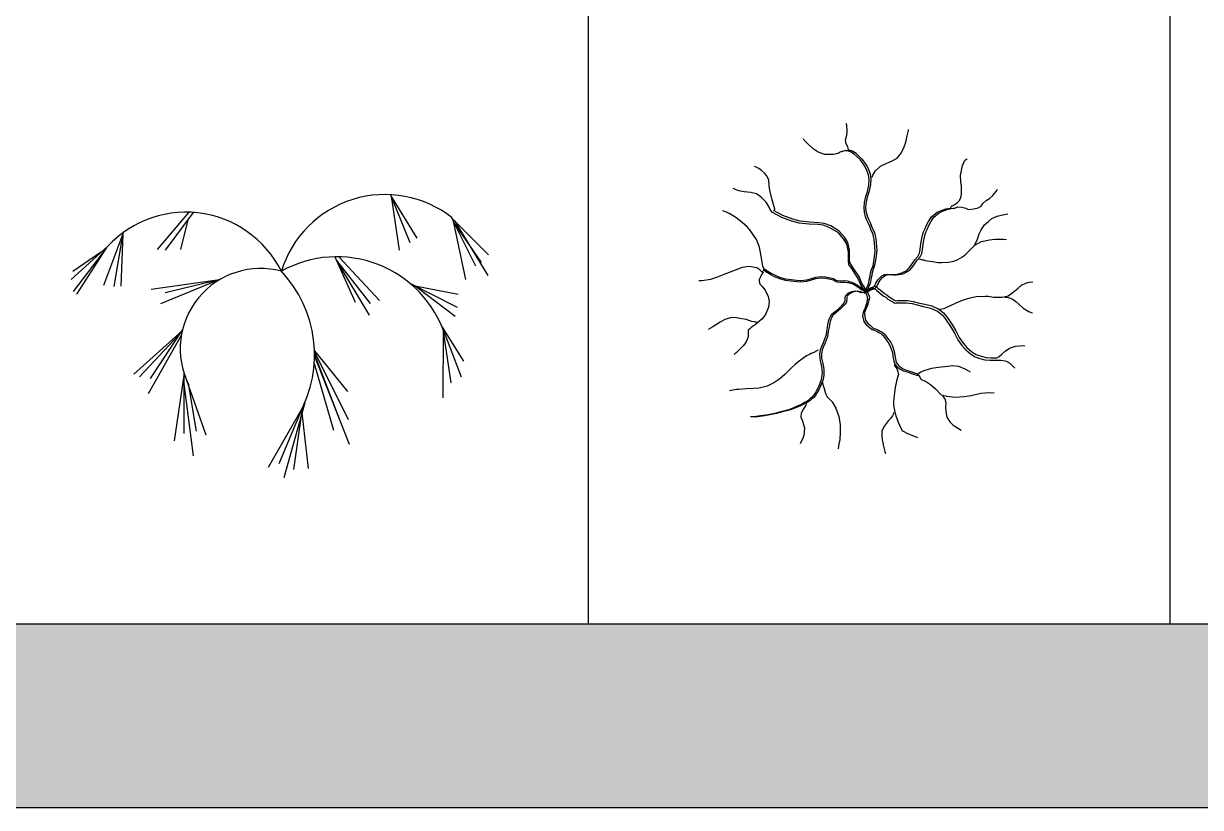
# Model space of a CAD drawing. Header units: inches. Extents: x 7658 to 73799, y 48 to 40262.
# Drawn here: x 15697 to 19841, y 48 to 2807 of the extents above; entities that cross this region are included whole.
import ezdxf

# ---------------------------------------------------------------- set-up
doc = ezdxf.new("R2010")
doc.units = ezdxf.units.IN
doc.layers.add('www.cad-blocks.net', color=7, linetype='Continuous')

# ---------------------------------------------------------------- blocks, each defined once
blk = doc.blocks.new('A$C516926BB')
for p, q in [((6.2986, 38.5194), (6.2986, 0)), ((8.3458, 38.5194), (8.3458, 0)), ((0, 0), (62.4121, 0))]:
    blk.add_line(p, q)
blk = doc.blocks.new('A$C38F57E39')
at = {"linetype": 'Continuous'}
for p, q in [((1.1245, 0.9968), (1.1919, 0.8285)), ((1.1268, 0.9912), (1.1547, 0.8019)), ((1.1283, 0.9874), (1.2164, 0.8442)), ((0.4134, 0.9352), (0.3021, 0.8043)), ((0.4297, 0.9344), (0.3306, 0.8019)), ((1.338, 0.9178), (1.423, 0.7462)), ((1.3397, 0.9143), (1.469, 0.7855)), ((0.4099, 0.908), (0.3841, 0.8037)), ((1.3448, 0.904), (1.3881, 0.6984)), ((1.3489, 0.9051), (1.4672, 0.7129)), ((1.3501, 0.8934), (1.4428, 0.7577)), ((0.184, 0.8645), (0.1141, 0.6778)), ((0.1803, 0.8544), (0.1496, 0.6742)), ((0.1819, 0.8588), (0.174, 0.6754)), ((0.1274, 0.8143), (0, 0.6984)), ((0.1067, 0.7955), (0.0058, 0.7262)), ((0.1238, 0.8104), (0.0064, 0.6566)), ((0.1245, 0.8111), (0.0186, 0.647)), ((0.9281, 0.7782), (0.9993, 0.6191)), ((0.9337, 0.7657), (1.0528, 0.6137)), ((0.9342, 0.7645), (1.0493, 0.5725)), ((0.9418, 0.7782), (1.0854, 0.624)), ((0.522, 0.6975), (0.2811, 0.6633)), ((0.526, 0.6998), (0.3137, 0.6131)), ((0.5207, 0.6967), (0.3306, 0.6518)), ((1.1923, 0.6851), (1.3584, 0.601)), ((1.2104, 0.6759), (1.3625, 0.6463)), ((1.2161, 0.673), (1.352, 0.5689)), ((0.3906, 0.5172), (0.22, 0.3649)), ((0.38, 0.5043), (0.2404, 0.3559)), ((0.388, 0.5041), (0.2706, 0.2959)), ((0.3918, 0.5221), (0.2782, 0.3504)), ((1.3058, 0.5306), (1.3805, 0.4115)), ((1.3082, 0.5248), (1.3729, 0.3559)), ((1.3098, 0.5148), (1.3083, 0.2814)), ((1.3085, 0.5239), (1.3363, 0.3347)), ((0.8561, 0.4479), (0.9725, 0.3044)), ((0.8563, 0.4437), (0.9749, 0.2052)), ((0.8564, 0.434), (0.9481, 0.1967)), ((0.8564, 0.429), (0.9789, 0.1186)), ((0.8553, 0.4023), (0.9231, 0.1682)), ((0.3964, 0.3607), (0.362, 0.1307)), ((0.3964, 0.3699), (0.3958, 0.1561)), ((0.406, 0.3436), (0.4737, 0.1513)), ((0.4112, 0.3322), (0.4394, 0.1652)), ((0.3963, 0.3311), (0.4289, 0.0781)), ((0.8177, 0.254), (0.6932, 0.0363)), ((0.8224, 0.2646), (0.7485, 0)), ((0.8111, 0.2401), (0.7304, 0.0496)), ((0.8114, 0.2358), (0.7828, 0.0303)), ((0.8109, 0.2398), (0.834, 0.0327))]:
    blk.add_line(p, q, dxfattribs=at)
for centre, radius, start, end in [((1.1047, 0.6156), 0.3818, 51.6692, 162.961), ((0.4036, 0.5596), 0.3757, 26.5347, 140.6842), ((0.9352, 0.3772), 0.4011, 18.3601, 119.1646), ((0.6665, 0.4542), 0.2829, 74.9895, 206.213), ((0.4253, 0.4325), 0.4311, 331.0591, 43.1719)]:
    blk.add_arc(centre, radius, start, end)
blk = doc.blocks.new('A$C0A6C3B60')
for p, q in [((0.5207, 1.155), (0.5185, 1.1609)), ((0.5163, 1.1023), (0.5205, 1.1198)), ((0.5205, 1.1198), (0.5225, 1.1329)), ((0.5225, 1.1329), (0.5207, 1.155)), ((0.7337, 1.1179), (0.7377, 1.1366)), ((0.7377, 1.1366), (0.7383, 1.1391)), ((0.3708, 1.1025), (0.3682, 1.1069)), ((0.3854, 1.0883), (0.3708, 1.1025)), ((0.4024, 1.0713), (0.3854, 1.0883)), ((0.5183, 1.089), (0.5163, 1.1023)), ((0.5247, 1.0782), (0.5183, 1.089)), ((0.5272, 1.0694), (0.5247, 1.0782)), ((0.7127, 1.0561), (0.7229, 1.0782)), ((0.7229, 1.0782), (0.7286, 1.0952)), ((0.7286, 1.0952), (0.7337, 1.1179)), ((0.4201, 1.0595), (0.4024, 1.0713)), ((0.4434, 1.052), (0.4201, 1.0595)), ((0.4741, 1.0522), (0.4434, 1.052)), ((0.4905, 1.0554), (0.4741, 1.0522)), ((0.4973, 1.06), (0.4905, 1.0554)), ((0.5053, 1.063), (0.4973, 1.06)), ((0.5066, 1.0623), (0.5053, 1.063)), ((0.5099, 1.063), (0.5062, 1.0625)), ((0.5062, 1.0625), (0.5066, 1.0623)), ((0.523, 1.0646), (0.5099, 1.063)), ((0.5168, 1.0651), (0.513, 1.0646)), ((0.5298, 1.0667), (0.5168, 1.0651)), ((0.534, 1.0609), (0.523, 1.0646)), ((0.5298, 1.0667), (0.5272, 1.0694)), ((0.5409, 1.063), (0.5298, 1.0667)), ((0.5466, 1.0533), (0.534, 1.0609)), ((0.5535, 1.0554), (0.5409, 1.063)), ((0.557, 1.043), (0.5466, 1.0533)), ((0.5639, 1.0451), (0.5535, 1.0554)), ((0.5687, 1.0324), (0.557, 1.043)), ((0.5756, 1.0345), (0.5639, 1.0451)), ((0.6777, 1.0285), (0.6985, 1.0393)), ((0.6985, 1.0393), (0.7127, 1.0561)), ((0.9389, 1.0329), (0.9446, 1.0366)), ((0.2021, 1.0071), (0.1957, 1.0094)), ((0.2112, 1.0023), (0.2021, 1.0071)), ((0.2209, 0.9959), (0.2112, 1.0023)), ((0.2313, 0.9857), (0.2209, 0.9959)), ((0.5765, 1.0228), (0.5687, 1.0324)), ((0.5833, 1.0248), (0.5756, 1.0345)), ((0.5849, 1.0106), (0.5765, 1.0228)), ((0.5917, 1.0126), (0.5833, 1.0248)), ((0.5913, 0.9952), (0.5849, 1.0106)), ((0.5977, 0.9807), (0.5913, 0.9952)), ((0.5981, 0.9972), (0.5917, 1.0126)), ((0.6046, 0.9827), (0.5981, 0.9972)), ((0.6123, 0.9784), (0.622, 0.9947)), ((0.622, 0.9947), (0.6393, 1.0101)), ((0.6393, 1.0101), (0.6623, 1.0214)), ((0.6623, 1.0214), (0.6777, 1.0285)), ((0.9214, 0.9779), (0.9285, 1.0126)), ((0.9285, 1.0126), (0.9325, 1.0234)), ((0.9325, 1.0234), (0.9356, 1.0292)), ((0.9356, 1.0292), (0.9389, 1.0329)), ((0.2397, 0.9765), (0.2313, 0.9857)), ((0.2461, 0.9611), (0.2397, 0.9765)), ((0.2477, 0.942), (0.2461, 0.9611)), ((0.6001, 0.9637), (0.5977, 0.9807)), ((0.5986, 0.9441), (0.6001, 0.9637)), ((0.607, 0.9657), (0.6046, 0.9827)), ((0.6054, 0.9462), (0.607, 0.9657)), ((0.6099, 0.9715), (0.6123, 0.9784)), ((0.9219, 0.9556), (0.9214, 0.9779)), ((0.9243, 0.94), (0.9219, 0.9556)), ((0.1223, 0.9326), (0.1221, 0.9328)), ((0.1333, 0.9264), (0.1223, 0.9326)), ((0.1466, 0.923), (0.1333, 0.9264)), ((0.1597, 0.92), (0.1466, 0.923)), ((0.1833, 0.9179), (0.1597, 0.92)), ((0.2028, 0.9128), (0.1833, 0.9179)), ((0.2194, 0.9018), (0.2028, 0.9128)), ((0.2494, 0.9264), (0.2477, 0.942)), ((0.2578, 0.8919), (0.2494, 0.9264)), ((0.5884, 0.9036), (0.5942, 0.922)), ((0.5942, 0.922), (0.5986, 0.9441)), ((0.5953, 0.9057), (0.601, 0.9241)), ((0.601, 0.9241), (0.6054, 0.9462)), ((0.9221, 0.9009), (0.925, 0.9126)), ((0.9245, 0.9273), (0.9243, 0.94)), ((0.925, 0.9126), (0.9245, 0.9273)), ((1.0346, 0.9073), (1.0466, 0.922)), ((1.0466, 0.922), (1.051, 0.9294)), ((0.237, 0.8834), (0.2194, 0.9018)), ((0.2474, 0.8662), (0.237, 0.8834)), ((0.2651, 0.8678), (0.2578, 0.8919)), ((0.5816, 0.8643), (0.5835, 0.8825)), ((0.5835, 0.8825), (0.5884, 0.9036)), ((0.5884, 0.8664), (0.5904, 0.8846)), ((0.5904, 0.8846), (0.5953, 0.9057)), ((0.8894, 0.8694), (0.8993, 0.8742)), ((0.8993, 0.8742), (0.9097, 0.8816)), ((0.9097, 0.8816), (0.9174, 0.8903)), ((0.9174, 0.8903), (0.9221, 0.9009)), ((0.9935, 0.8696), (0.9997, 0.879)), ((0.9997, 0.879), (1.0114, 0.8896)), ((1.0114, 0.8896), (1.0229, 0.897)), ((1.0229, 0.897), (1.0346, 0.9073)), ((0.0971, 0.8492), (0.0849, 0.8535)), ((0.1092, 0.8425), (0.0971, 0.8492)), ((0.13, 0.8298), (0.1092, 0.8425)), ((0.153, 0.8121), (0.13, 0.8298)), ((0.2525, 0.8563), (0.2474, 0.8662)), ((0.2589, 0.848), (0.2525, 0.8563)), ((0.2919, 0.8305), (0.2589, 0.848)), ((0.2623, 0.8547), (0.268, 0.8558)), ((0.2952, 0.8372), (0.2623, 0.8547)), ((0.2671, 0.8593), (0.2651, 0.8678)), ((0.268, 0.8558), (0.2671, 0.8593)), ((0.3275, 0.8174), (0.2919, 0.8305)), ((0.3308, 0.8241), (0.2952, 0.8372)), ((0.5827, 0.8489), (0.5816, 0.8643)), ((0.5869, 0.8328), (0.5827, 0.8489)), ((0.5911, 0.8204), (0.5869, 0.8328)), ((0.5895, 0.851), (0.5884, 0.8664)), ((0.5937, 0.8349), (0.5895, 0.851)), ((0.5979, 0.8225), (0.5937, 0.8349)), ((0.8093, 0.8177), (0.819, 0.8319)), ((0.8175, 0.8165), (0.8272, 0.8308)), ((0.819, 0.8319), (0.8387, 0.8482)), ((0.8272, 0.8308), (0.8469, 0.8471)), ((0.8387, 0.8482), (0.8562, 0.8561)), ((0.8469, 0.8471), (0.8644, 0.8549)), ((0.8562, 0.8561), (0.8697, 0.8604)), ((0.8644, 0.8549), (0.8779, 0.8593)), ((0.8697, 0.8604), (0.8863, 0.8634)), ((0.8779, 0.8593), (0.8944, 0.8623)), ((0.8863, 0.8634), (0.8894, 0.8694)), ((0.8944, 0.8623), (0.9011, 0.8634)), ((0.9011, 0.8634), (0.9113, 0.8671)), ((0.9113, 0.8671), (0.9256, 0.8666)), ((0.9256, 0.8666), (0.9404, 0.8634)), ((0.9404, 0.8634), (0.9482, 0.8586)), ((0.9482, 0.8586), (0.9679, 0.8602)), ((0.9679, 0.8602), (0.9829, 0.8639)), ((0.9829, 0.8639), (0.9935, 0.8696)), ((1.032, 0.8262), (1.0499, 0.8344)), ((1.0499, 0.8344), (1.064, 0.8383)), ((1.064, 0.8383), (1.0762, 0.8411)), ((1.0762, 0.8411), (1.0884, 0.8434)), ((0.1711, 0.7956), (0.153, 0.8121)), ((0.1822, 0.7825), (0.1711, 0.7956)), ((0.3529, 0.8103), (0.3275, 0.8174)), ((0.3562, 0.817), (0.3308, 0.8241)), ((0.3879, 0.8064), (0.3529, 0.8103)), ((0.3912, 0.8131), (0.3562, 0.817)), ((0.4188, 0.805), (0.3879, 0.8064)), ((0.4221, 0.8117), (0.3912, 0.8131)), ((0.4374, 0.8027), (0.4188, 0.805)), ((0.4407, 0.8094), (0.4221, 0.8117)), ((0.461, 0.794), (0.4374, 0.8027)), ((0.4644, 0.8006), (0.4407, 0.8094)), ((0.4911, 0.7756), (0.461, 0.794)), ((0.4944, 0.7822), (0.4644, 0.8006)), ((0.597, 0.8089), (0.5911, 0.8204)), ((0.6028, 0.796), (0.597, 0.8089)), ((0.6039, 0.811), (0.5979, 0.8225)), ((0.607, 0.7848), (0.6028, 0.796)), ((0.6096, 0.7981), (0.6039, 0.811)), ((0.6138, 0.7868), (0.6096, 0.7981)), ((0.7907, 0.7795), (0.7952, 0.7889)), ((0.7952, 0.7889), (0.8016, 0.8025)), ((0.7989, 0.7783), (0.8033, 0.7878)), ((0.8016, 0.8025), (0.8093, 0.8177)), ((0.8033, 0.7878), (0.8098, 0.8013)), ((0.8098, 0.8013), (0.8175, 0.8165)), ((0.9942, 0.7871), (1.0059, 0.8041)), ((1.0059, 0.8041), (1.0198, 0.8163)), ((1.0198, 0.8163), (1.032, 0.8262)), ((0.2025, 0.7526), (0.1822, 0.7825)), ((0.214, 0.7252), (0.2025, 0.7526)), ((0.5104, 0.7533), (0.4911, 0.7756)), ((0.5137, 0.7599), (0.4944, 0.7822)), ((0.5207, 0.7358), (0.5104, 0.7533)), ((0.5241, 0.7425), (0.5137, 0.7599)), ((0.6123, 0.7744), (0.607, 0.7848)), ((0.6149, 0.7634), (0.6123, 0.7744)), ((0.6191, 0.7765), (0.6138, 0.7868)), ((0.6174, 0.7537), (0.6149, 0.7634)), ((0.6187, 0.7404), (0.6174, 0.7537)), ((0.6218, 0.7655), (0.6191, 0.7765)), ((0.6242, 0.7558), (0.6218, 0.7655)), ((0.6256, 0.7425), (0.6242, 0.7558)), ((0.7828, 0.7448), (0.7874, 0.7675)), ((0.7874, 0.7675), (0.7907, 0.7795)), ((0.791, 0.7436), (0.7956, 0.7664)), ((0.7956, 0.7664), (0.7989, 0.7783)), ((0.9727, 0.7367), (0.9807, 0.7542)), ((0.9807, 0.7542), (0.9869, 0.7721)), ((0.9869, 0.7721), (0.9942, 0.7871)), ((0.9951, 0.745), (1.0229, 0.7517)), ((1.0229, 0.7517), (1.0419, 0.7537)), ((1.0419, 0.7537), (1.0598, 0.754)), ((1.0598, 0.754), (1.0729, 0.7533)), ((1.0729, 0.7533), (1.0835, 0.7523)), ((0.2196, 0.6944), (0.214, 0.7252)), ((0.5269, 0.7087), (0.5207, 0.7358)), ((0.5303, 0.7153), (0.5241, 0.7425)), ((0.5274, 0.6907), (0.5269, 0.7087)), ((0.5307, 0.6974), (0.5303, 0.7153)), ((0.6172, 0.6831), (0.6205, 0.713)), ((0.62, 0.725), (0.6187, 0.7404)), ((0.6205, 0.713), (0.62, 0.725)), ((0.624, 0.6852), (0.6273, 0.7151)), ((0.6269, 0.7271), (0.6256, 0.7425)), ((0.6273, 0.7151), (0.6269, 0.7271)), ((0.7766, 0.7043), (0.7788, 0.7179)), ((0.7788, 0.7179), (0.7808, 0.7275)), ((0.7808, 0.7275), (0.7828, 0.7448)), ((0.7848, 0.7031), (0.787, 0.7167)), ((0.787, 0.7167), (0.789, 0.7264)), ((0.789, 0.7264), (0.791, 0.7436)), ((0.9404, 0.7008), (0.9544, 0.7156)), ((0.9544, 0.7156), (0.9718, 0.7321)), ((0.9696, 0.7326), (0.9727, 0.7367)), ((0.9718, 0.7321), (0.9951, 0.745)), ((0.2258, 0.6583), (0.2196, 0.6944)), ((0.5269, 0.6779), (0.5274, 0.6907)), ((0.5285, 0.665), (0.5269, 0.6779)), ((0.5404, 0.6466), (0.5285, 0.665)), ((0.5303, 0.6845), (0.5307, 0.6974)), ((0.5318, 0.6716), (0.5303, 0.6845)), ((0.5437, 0.6532), (0.5318, 0.6716)), ((0.6132, 0.6601), (0.6172, 0.6831)), ((0.62, 0.6622), (0.624, 0.6852)), ((0.745, 0.6583), (0.7534, 0.6705)), ((0.7531, 0.6572), (0.7616, 0.6693)), ((0.7534, 0.6705), (0.7607, 0.6815)), ((0.7607, 0.6815), (0.7708, 0.6933)), ((0.7616, 0.6693), (0.7688, 0.6804)), ((0.7688, 0.6804), (0.779, 0.6921)), ((0.7708, 0.6933), (0.7766, 0.7043)), ((0.775, 0.685), (0.787, 0.6815)), ((0.779, 0.6921), (0.7848, 0.7031)), ((0.787, 0.6815), (0.7916, 0.6813)), ((0.7916, 0.6813), (0.7967, 0.6792)), ((0.7967, 0.6792), (0.8129, 0.6765)), ((0.8129, 0.6765), (0.8232, 0.6751)), ((0.8232, 0.6751), (0.8425, 0.6712)), ((0.8425, 0.6712), (0.8549, 0.6721)), ((0.8549, 0.6721), (0.879, 0.673)), ((0.879, 0.673), (0.8973, 0.6758)), ((0.8973, 0.6758), (0.9124, 0.6824)), ((0.9124, 0.6824), (0.9281, 0.6912)), ((0.9281, 0.6912), (0.9404, 0.7008)), ((0.0918, 0.6305), (0.0679, 0.6208)), ((0.1225, 0.6422), (0.0918, 0.6305)), ((0.1528, 0.6537), (0.1225, 0.6422)), ((0.1773, 0.6581), (0.1528, 0.6537)), ((0.2041, 0.6523), (0.1773, 0.6581)), ((0.2147, 0.6454), (0.2041, 0.6523)), ((0.2209, 0.6296), (0.2129, 0.6109)), ((0.222, 0.6392), (0.2147, 0.6454)), ((0.226, 0.636), (0.2209, 0.6296)), ((0.2304, 0.6429), (0.222, 0.6392)), ((0.222, 0.6392), (0.2267, 0.6362)), ((0.2286, 0.65), (0.2258, 0.6583)), ((0.2267, 0.6362), (0.226, 0.636)), ((0.2291, 0.6452), (0.2286, 0.65)), ((0.2304, 0.6429), (0.2291, 0.6452)), ((0.2364, 0.6383), (0.2304, 0.6429)), ((0.2366, 0.6434), (0.2306, 0.648)), ((0.2539, 0.6282), (0.2364, 0.6383)), ((0.2541, 0.6332), (0.2366, 0.6434)), ((0.2669, 0.6215), (0.2539, 0.6282)), ((0.2671, 0.6266), (0.2541, 0.6332)), ((0.2857, 0.6188), (0.2671, 0.6266)), ((0.5621, 0.613), (0.5404, 0.6466)), ((0.5654, 0.6197), (0.5437, 0.6532)), ((0.601, 0.6167), (0.603, 0.625)), ((0.603, 0.625), (0.6048, 0.6346)), ((0.6048, 0.6346), (0.6079, 0.6468)), ((0.6079, 0.6468), (0.6132, 0.6601)), ((0.6079, 0.6188), (0.6099, 0.627)), ((0.6099, 0.627), (0.6116, 0.6367)), ((0.6116, 0.6367), (0.6147, 0.6489)), ((0.6147, 0.6489), (0.62, 0.6622)), ((0.6382, 0.6194), (0.645, 0.6259)), ((0.645, 0.6259), (0.6545, 0.6289)), ((0.6463, 0.6183), (0.6532, 0.6247)), ((0.6532, 0.6247), (0.6627, 0.6277)), ((0.6545, 0.6289), (0.6634, 0.6303)), ((0.6627, 0.6277), (0.6716, 0.6291)), ((0.6634, 0.6303), (0.6746, 0.6296)), ((0.6716, 0.6291), (0.6828, 0.6284)), ((0.6746, 0.6296), (0.6866, 0.6289)), ((0.6828, 0.6284), (0.6948, 0.6277)), ((0.6866, 0.6289), (0.697, 0.6305)), ((0.6948, 0.6277), (0.7052, 0.6293)), ((0.697, 0.6305), (0.7107, 0.6335)), ((0.7052, 0.6293), (0.7189, 0.6323)), ((0.7107, 0.6335), (0.7271, 0.6406)), ((0.7189, 0.6323), (0.7352, 0.6395)), ((0.7271, 0.6406), (0.7341, 0.6459)), ((0.7341, 0.6459), (0.745, 0.6583)), ((0.7352, 0.6395), (0.7423, 0.6447)), ((0.7423, 0.6447), (0.7531, 0.6572)), ((0.0122, 0.607), (0, 0.6075)), ((0.0405, 0.6116), (0.0122, 0.607)), ((0.0679, 0.6208), (0.0405, 0.6116)), ((0.2129, 0.6109), (0.214, 0.5974)), ((0.214, 0.5974), (0.2227, 0.5868)), ((0.2227, 0.5868), (0.2337, 0.5737)), ((0.2855, 0.6137), (0.2669, 0.6215)), ((0.3045, 0.6082), (0.2855, 0.6137)), ((0.3047, 0.6132), (0.2857, 0.6188)), ((0.3244, 0.6054), (0.3045, 0.6082)), ((0.3246, 0.6105), (0.3047, 0.6132)), ((0.3438, 0.6031), (0.3244, 0.6054)), ((0.3441, 0.6082), (0.3246, 0.6105)), ((0.3591, 0.6022), (0.3438, 0.6031)), ((0.3593, 0.6073), (0.3441, 0.6082)), ((0.379, 0.6047), (0.3591, 0.6022)), ((0.3792, 0.6098), (0.3593, 0.6073)), ((0.3918, 0.6082), (0.379, 0.6047)), ((0.3921, 0.6132), (0.3792, 0.6098)), ((0.4104, 0.6137), (0.3918, 0.6082)), ((0.4106, 0.6188), (0.3921, 0.6132)), ((0.4307, 0.6162), (0.4104, 0.6137)), ((0.431, 0.6213), (0.4106, 0.6188)), ((0.446, 0.6148), (0.4307, 0.6162)), ((0.4462, 0.6199), (0.431, 0.6213)), ((0.4639, 0.6119), (0.446, 0.6148)), ((0.4641, 0.6169), (0.4462, 0.6199)), ((0.4739, 0.6089), (0.4639, 0.6119)), ((0.4741, 0.6139), (0.4641, 0.6169)), ((0.4814, 0.605), (0.4739, 0.6089)), ((0.4816, 0.61), (0.4741, 0.6139)), ((0.4874, 0.602), (0.4814, 0.605)), ((0.4876, 0.607), (0.4816, 0.61)), ((0.4986, 0.6011), (0.4874, 0.602)), ((0.4989, 0.6061), (0.4876, 0.607)), ((0.5139, 0.6015), (0.4986, 0.6011)), ((0.5141, 0.6066), (0.4989, 0.6061)), ((0.5227, 0.6004), (0.5139, 0.6015)), ((0.523, 0.6054), (0.5141, 0.6066)), ((0.5278, 0.5999), (0.5227, 0.6004)), ((0.528, 0.605), (0.523, 0.6054)), ((0.5336, 0.5976), (0.5278, 0.5999)), ((0.5338, 0.6027), (0.528, 0.605)), ((0.5393, 0.596), (0.5336, 0.5976)), ((0.5395, 0.6011), (0.5338, 0.6027)), ((0.5468, 0.5925), (0.5393, 0.596)), ((0.5471, 0.5976), (0.5395, 0.6011)), ((0.5528, 0.5893), (0.5468, 0.5925)), ((0.553, 0.5944), (0.5471, 0.5976)), ((0.5575, 0.5863), (0.5528, 0.5893)), ((0.5577, 0.5914), (0.553, 0.5944)), ((0.5617, 0.5838), (0.5575, 0.5863)), ((0.5619, 0.5889), (0.5577, 0.5914)), ((0.5674, 0.579), (0.5617, 0.5838)), ((0.5676, 0.584), (0.5619, 0.5889)), ((0.5698, 0.593), (0.5621, 0.613)), ((0.5732, 0.5997), (0.5654, 0.6197)), ((0.5712, 0.582), (0.5676, 0.584)), ((0.5807, 0.576), (0.5698, 0.593)), ((0.5738, 0.5794), (0.5712, 0.582)), ((0.584, 0.5827), (0.5732, 0.5997)), ((0.5871, 0.5741), (0.584, 0.5827)), ((0.5891, 0.5737), (0.6048, 0.582)), ((0.5895, 0.5758), (0.5922, 0.5856)), ((0.5922, 0.5856), (0.5957, 0.593)), ((0.5957, 0.593), (0.599, 0.6015)), ((0.5964, 0.5778), (0.599, 0.5877)), ((0.599, 0.6015), (0.5997, 0.6086)), ((0.599, 0.5877), (0.6026, 0.5951)), ((0.5997, 0.6086), (0.601, 0.6167)), ((0.601, 0.5774), (0.6099, 0.5806)), ((0.6026, 0.5951), (0.6059, 0.6036)), ((0.6048, 0.582), (0.6172, 0.5877)), ((0.6059, 0.6036), (0.6065, 0.6107)), ((0.6065, 0.6107), (0.6079, 0.6188)), ((0.6099, 0.5806), (0.618, 0.5886)), ((0.613, 0.5797), (0.6198, 0.5806)), ((0.6172, 0.5877), (0.624, 0.5886)), ((0.618, 0.5886), (0.6233, 0.599)), ((0.618, 0.5794), (0.6262, 0.5875)), ((0.6198, 0.5806), (0.6198, 0.5797)), ((0.6233, 0.599), (0.63, 0.6102)), ((0.624, 0.5886), (0.624, 0.5877)), ((0.624, 0.5877), (0.6306, 0.5808)), ((0.6262, 0.5875), (0.6315, 0.5978)), ((0.63, 0.6102), (0.6382, 0.6194)), ((0.6306, 0.5808), (0.6382, 0.5751)), ((0.6315, 0.5978), (0.6382, 0.6091)), ((0.6382, 0.6091), (0.6463, 0.6183)), ((1.1065, 0.567), (1.124, 0.5815)), ((1.124, 0.5815), (1.1357, 0.5914)), ((1.1357, 0.5914), (1.1507, 0.5992)), ((1.1507, 0.5992), (1.1624, 0.6027)), ((1.1624, 0.6027), (1.1764, 0.6036)), ((0.2337, 0.5737), (0.2441, 0.5521)), ((0.2441, 0.5521), (0.2477, 0.5339)), ((0.5139, 0.544), (0.5137, 0.5392)), ((0.5137, 0.5392), (0.5141, 0.5364)), ((0.5143, 0.5493), (0.5139, 0.544)), ((0.5159, 0.5541), (0.5143, 0.5493)), ((0.5256, 0.5633), (0.5159, 0.5541)), ((0.5205, 0.5438), (0.5203, 0.539)), ((0.5203, 0.539), (0.5207, 0.5362)), ((0.521, 0.5491), (0.5205, 0.5438)), ((0.5225, 0.5539), (0.521, 0.5491)), ((0.5322, 0.5631), (0.5225, 0.5539)), ((0.5373, 0.5684), (0.5256, 0.5633)), ((0.544, 0.5682), (0.5322, 0.5631)), ((0.5521, 0.5705), (0.5373, 0.5684)), ((0.5588, 0.5702), (0.544, 0.5682)), ((0.563, 0.5689), (0.5521, 0.5705)), ((0.5696, 0.5686), (0.5588, 0.5702)), ((0.5716, 0.5654), (0.563, 0.5689)), ((0.5709, 0.5769), (0.5674, 0.579)), ((0.5782, 0.5652), (0.5696, 0.5686)), ((0.5736, 0.5744), (0.5709, 0.5769)), ((0.5793, 0.5666), (0.5716, 0.5654)), ((0.5791, 0.5737), (0.5736, 0.5744)), ((0.5793, 0.5787), (0.5738, 0.5794)), ((0.586, 0.5663), (0.5782, 0.5652)), ((0.5886, 0.5641), (0.5791, 0.5737)), ((0.5889, 0.5692), (0.5793, 0.5787)), ((0.5889, 0.5692), (0.5793, 0.5666)), ((0.5838, 0.5675), (0.5807, 0.576)), ((0.5824, 0.5702), (0.5858, 0.5714)), ((0.5824, 0.5653), (0.5835, 0.5643)), ((0.5835, 0.5643), (0.5866, 0.5636)), ((0.5858, 0.567), (0.5838, 0.5675)), ((0.5849, 0.5656), (0.6006, 0.5739)), ((0.5851, 0.5643), (0.5849, 0.5656)), ((0.5858, 0.5714), (0.5895, 0.5758)), ((0.5955, 0.5689), (0.586, 0.5663)), ((0.5866, 0.5636), (0.5897, 0.5587)), ((0.5891, 0.5737), (0.5871, 0.5741)), ((0.5889, 0.5692), (0.5893, 0.5723)), ((0.5889, 0.5692), (0.59, 0.5682)), ((0.5893, 0.5723), (0.5891, 0.5737)), ((0.5893, 0.5723), (0.601, 0.5774)), ((0.5893, 0.5723), (0.5926, 0.5735)), ((0.5897, 0.5587), (0.5928, 0.5489)), ((0.59, 0.5682), (0.5931, 0.5675)), ((0.5939, 0.5431), (0.5919, 0.5348)), ((0.5926, 0.5735), (0.5964, 0.5778)), ((0.5928, 0.5489), (0.5939, 0.5431)), ((0.5931, 0.5675), (0.5961, 0.5627)), ((0.5961, 0.5627), (0.5992, 0.5528)), ((0.5984, 0.5387), (0.5964, 0.5302)), ((0.597, 0.568), (0.5975, 0.5712)), ((0.5975, 0.5712), (0.6092, 0.5762)), ((0.6004, 0.547), (0.5984, 0.5387)), ((0.5992, 0.5528), (0.6004, 0.547)), ((0.6006, 0.5739), (0.613, 0.5797)), ((0.6092, 0.5762), (0.618, 0.5794)), ((0.6198, 0.5797), (0.6264, 0.5728)), ((0.6264, 0.5728), (0.634, 0.567)), ((0.634, 0.567), (0.6421, 0.5606)), ((0.6382, 0.5751), (0.6463, 0.5686)), ((0.6421, 0.5606), (0.649, 0.5548)), ((0.6463, 0.5686), (0.6532, 0.5629)), ((0.649, 0.5548), (0.6578, 0.5493)), ((0.6532, 0.5629), (0.662, 0.5574)), ((0.6578, 0.5493), (0.6658, 0.5429)), ((0.662, 0.5574), (0.67, 0.5509)), ((0.6658, 0.5429), (0.6755, 0.5369)), ((0.67, 0.5509), (0.6797, 0.5449)), ((0.6797, 0.5449), (0.6868, 0.5408)), ((0.6868, 0.5408), (0.6937, 0.5369)), ((0.9035, 0.5286), (0.9281, 0.5394)), ((0.9281, 0.5394), (0.9508, 0.5461)), ((0.9508, 0.5461), (0.9763, 0.5514)), ((0.9763, 0.5514), (1.0083, 0.5528)), ((1.0083, 0.5528), (1.0185, 0.5537)), ((1.0185, 0.5537), (1.0371, 0.5498)), ((1.0371, 0.5498), (1.0503, 0.55)), ((1.0503, 0.55), (1.0682, 0.5495)), ((1.0682, 0.5495), (1.0895, 0.5548)), ((1.0769, 0.5493), (1.0848, 0.5495)), ((1.0848, 0.5495), (1.0968, 0.5461)), ((1.0895, 0.5548), (1.1065, 0.567)), ((1.0968, 0.5461), (1.1065, 0.541)), ((1.1065, 0.541), (1.1165, 0.5339)), ((0.2457, 0.5144), (0.2346, 0.4888)), ((0.2477, 0.5339), (0.2457, 0.5144)), ((0.4856, 0.5029), (0.4661, 0.487)), ((0.4922, 0.5026), (0.4728, 0.4868)), ((0.4922, 0.5086), (0.4856, 0.5029)), ((0.5008, 0.5174), (0.4922, 0.5086)), ((0.4989, 0.5084), (0.4922, 0.5026)), ((0.5075, 0.5171), (0.4989, 0.5084)), ((0.5079, 0.5256), (0.5008, 0.5174)), ((0.5146, 0.5254), (0.5075, 0.5171)), ((0.5119, 0.5305), (0.5079, 0.5256)), ((0.5141, 0.5364), (0.5119, 0.5305)), ((0.5185, 0.5302), (0.5146, 0.5254)), ((0.5207, 0.5362), (0.5185, 0.5302)), ((0.5813, 0.5029), (0.5785, 0.4957)), ((0.5851, 0.5118), (0.5813, 0.5029)), ((0.5849, 0.4997), (0.5838, 0.4941)), ((0.5877, 0.5068), (0.5849, 0.4997)), ((0.5871, 0.5178), (0.5851, 0.5118)), ((0.59, 0.5263), (0.5871, 0.5178)), ((0.5915, 0.5157), (0.5877, 0.5068)), ((0.5919, 0.5348), (0.59, 0.5263)), ((0.5935, 0.5217), (0.5915, 0.5157)), ((0.5964, 0.5302), (0.5935, 0.5217)), ((0.6755, 0.5369), (0.6826, 0.5328)), ((0.6826, 0.5328), (0.6895, 0.5289)), ((0.6895, 0.5289), (0.695, 0.5293)), ((0.6937, 0.5369), (0.6992, 0.5374)), ((0.695, 0.5293), (0.7078, 0.5293)), ((0.6992, 0.5374), (0.712, 0.5374)), ((0.7078, 0.5293), (0.7153, 0.5302)), ((0.712, 0.5374), (0.7195, 0.5383)), ((0.7153, 0.5302), (0.7302, 0.5302)), ((0.7195, 0.5383), (0.7344, 0.5383)), ((0.7302, 0.5302), (0.7507, 0.5268)), ((0.7344, 0.5383), (0.7549, 0.5348)), ((0.7507, 0.5268), (0.7684, 0.5222)), ((0.7549, 0.5348), (0.7726, 0.5302)), ((0.7684, 0.5222), (0.791, 0.5169)), ((0.7726, 0.5302), (0.7952, 0.5249)), ((0.791, 0.5169), (0.8159, 0.5107)), ((0.7952, 0.5249), (0.8201, 0.5187)), ((0.8159, 0.5107), (0.8407, 0.4999)), ((0.8201, 0.5187), (0.8449, 0.5079)), ((0.8407, 0.4999), (0.8575, 0.4861)), ((0.8449, 0.5079), (0.8617, 0.4941)), ((0.848, 0.5077), (0.8633, 0.5098)), ((0.8633, 0.5098), (0.8712, 0.5132)), ((0.8712, 0.5132), (0.8836, 0.5192)), ((0.8836, 0.5192), (0.9035, 0.5286)), ((1.1165, 0.5339), (1.1282, 0.5233)), ((1.1282, 0.5233), (1.1417, 0.5109)), ((1.1417, 0.5109), (1.1618, 0.499)), ((1.1618, 0.499), (1.1702, 0.4951)), ((0.0745, 0.4615), (0.0498, 0.4456)), ((0.092, 0.4716), (0.0745, 0.4615)), ((0.1145, 0.4776), (0.092, 0.4716)), ((0.1327, 0.4767), (0.1145, 0.4776)), ((0.151, 0.4739), (0.1327, 0.4767)), ((0.1681, 0.4709), (0.151, 0.4739)), ((0.1765, 0.4677), (0.1681, 0.4709)), ((0.1871, 0.464), (0.1765, 0.4677)), ((0.1948, 0.4629), (0.1871, 0.464)), ((0.2006, 0.4613), (0.1948, 0.4629)), ((0.222, 0.4718), (0.1981, 0.4525)), ((0.205, 0.4578), (0.2006, 0.4613)), ((0.2346, 0.4888), (0.222, 0.4718)), ((0.4557, 0.4642), (0.4531, 0.4537)), ((0.4577, 0.4711), (0.4557, 0.4642)), ((0.4624, 0.4808), (0.4577, 0.4711)), ((0.4624, 0.464), (0.4597, 0.4534)), ((0.4644, 0.4838), (0.4624, 0.4808)), ((0.4644, 0.4709), (0.4624, 0.464)), ((0.4661, 0.487), (0.4644, 0.4838)), ((0.469, 0.4806), (0.4644, 0.4709)), ((0.471, 0.4836), (0.469, 0.4806)), ((0.4728, 0.4868), (0.471, 0.4836)), ((0.5774, 0.4902), (0.5762, 0.4842)), ((0.5762, 0.4842), (0.5804, 0.4642)), ((0.5785, 0.4957), (0.5774, 0.4902)), ((0.5804, 0.4642), (0.5858, 0.4564)), ((0.5838, 0.4941), (0.5827, 0.4882)), ((0.5827, 0.4882), (0.5869, 0.4682)), ((0.5858, 0.4564), (0.5902, 0.4514)), ((0.5869, 0.4682), (0.5922, 0.4603)), ((0.5922, 0.4603), (0.5966, 0.4553)), ((0.8575, 0.4861), (0.8688, 0.4725)), ((0.8617, 0.4941), (0.873, 0.4806)), ((0.8688, 0.4725), (0.8863, 0.4463)), ((0.873, 0.4806), (0.8905, 0.4544)), ((1.1702, 0.4951), (1.1751, 0.4944)), ((0.0498, 0.4456), (0.0332, 0.4355)), ((0.174, 0.4337), (0.1734, 0.4295)), ((0.1734, 0.4295), (0.1738, 0.4153)), ((0.1738, 0.4153), (0.1734, 0.4107)), ((0.178, 0.4371), (0.174, 0.4337)), ((0.1844, 0.4431), (0.178, 0.4371)), ((0.1981, 0.4525), (0.1844, 0.4431)), ((0.4478, 0.4176), (0.4458, 0.4111)), ((0.4491, 0.43), (0.4478, 0.4176)), ((0.4522, 0.444), (0.4491, 0.43)), ((0.4531, 0.4537), (0.4522, 0.444)), ((0.4544, 0.4173), (0.4524, 0.4109)), ((0.4557, 0.4298), (0.4544, 0.4173)), ((0.4588, 0.4438), (0.4557, 0.4298)), ((0.4597, 0.4534), (0.4588, 0.4438)), ((0.5902, 0.4514), (0.5968, 0.4468)), ((0.5966, 0.4553), (0.6032, 0.4507)), ((0.5968, 0.4468), (0.6065, 0.438)), ((0.6032, 0.4507), (0.613, 0.4419)), ((0.6065, 0.438), (0.6101, 0.436)), ((0.6101, 0.436), (0.6149, 0.4343)), ((0.613, 0.4419), (0.6165, 0.4399)), ((0.6149, 0.4343), (0.6267, 0.4295)), ((0.6165, 0.4399), (0.6214, 0.4383)), ((0.6214, 0.4383), (0.6331, 0.4334)), ((0.6267, 0.4295), (0.632, 0.4256)), ((0.632, 0.4256), (0.6393, 0.4224)), ((0.6331, 0.4334), (0.6384, 0.4295)), ((0.6384, 0.4295), (0.6457, 0.4263)), ((0.6393, 0.4224), (0.6461, 0.4164)), ((0.6457, 0.4263), (0.6525, 0.4203)), ((0.6461, 0.4164), (0.6547, 0.4061)), ((0.6525, 0.4203), (0.6612, 0.41)), ((0.8863, 0.4463), (0.9004, 0.4233)), ((0.8905, 0.4544), (0.9046, 0.4314)), ((0.9004, 0.4233), (0.9121, 0.3999)), ((0.9046, 0.4314), (0.9163, 0.4079)), ((0.1566, 0.3787), (0.1479, 0.3702)), ((0.1652, 0.3902), (0.1566, 0.3787)), ((0.17, 0.4003), (0.1652, 0.3902)), ((0.1734, 0.4107), (0.17, 0.4003)), ((0.4321, 0.3762), (0.4277, 0.364)), ((0.438, 0.3891), (0.4321, 0.3762)), ((0.4387, 0.3759), (0.4343, 0.3638)), ((0.4416, 0.398), (0.438, 0.3891)), ((0.4447, 0.3888), (0.4387, 0.3759)), ((0.4458, 0.4111), (0.4416, 0.398)), ((0.4482, 0.3978), (0.4447, 0.3888)), ((0.4524, 0.4109), (0.4482, 0.3978)), ((0.6547, 0.4061), (0.6623, 0.3959)), ((0.6612, 0.41), (0.6687, 0.3999)), ((0.6623, 0.3959), (0.6693, 0.3861)), ((0.6687, 0.3999), (0.6758, 0.39)), ((0.6693, 0.3861), (0.6749, 0.3741)), ((0.6749, 0.3741), (0.6815, 0.355)), ((0.6758, 0.39), (0.6813, 0.378)), ((0.6813, 0.378), (0.6879, 0.3589)), ((0.9121, 0.3999), (0.9263, 0.3801)), ((0.9163, 0.4079), (0.9305, 0.3881)), ((0.9263, 0.3801), (0.9398, 0.3642)), ((0.9305, 0.3881), (0.944, 0.3723)), ((1.0943, 0.3707), (1.1149, 0.3769)), ((1.1149, 0.3769), (1.1286, 0.3785)), ((1.1286, 0.3785), (1.1395, 0.3792)), ((1.1395, 0.3792), (1.1474, 0.3785)), ((0.1267, 0.35), (0.1247, 0.3484)), ((0.1307, 0.3527), (0.1267, 0.35)), ((0.1479, 0.3702), (0.1307, 0.3527)), ((0.3662, 0.3339), (0.3536, 0.3242)), ((0.3794, 0.3428), (0.3662, 0.3339)), ((0.3901, 0.3481), (0.3794, 0.3428)), ((0.396, 0.3513), (0.3901, 0.3481)), ((0.4051, 0.3548), (0.396, 0.3513)), ((0.4155, 0.3603), (0.4051, 0.3548)), ((0.4177, 0.3624), (0.4155, 0.3603)), ((0.4193, 0.364), (0.4177, 0.3624)), ((0.4277, 0.364), (0.425, 0.3493)), ((0.425, 0.3493), (0.4257, 0.3352)), ((0.4257, 0.3352), (0.4277, 0.3258)), ((0.4343, 0.3638), (0.4316, 0.349)), ((0.4316, 0.349), (0.4323, 0.335)), ((0.4323, 0.335), (0.4343, 0.3256)), ((0.6815, 0.355), (0.6846, 0.335)), ((0.6846, 0.335), (0.6884, 0.3155)), ((0.6879, 0.3589), (0.691, 0.3389)), ((0.691, 0.3389), (0.6948, 0.3194)), ((0.9398, 0.3642), (0.957, 0.3497)), ((0.944, 0.3723), (0.9612, 0.3578)), ((0.957, 0.3497), (0.9725, 0.3398)), ((0.9612, 0.3578), (0.9767, 0.3479)), ((0.9725, 0.3398), (0.9895, 0.3334)), ((0.9767, 0.3479), (0.9937, 0.3415)), ((0.9895, 0.3334), (1.0074, 0.3288)), ((0.9937, 0.3415), (1.0116, 0.3369)), ((1.0116, 0.3369), (1.0282, 0.3357)), ((1.0282, 0.3357), (1.0419, 0.3362)), ((1.0419, 0.3362), (1.0497, 0.3362)), ((1.0497, 0.3362), (1.0574, 0.3412)), ((1.0574, 0.3412), (1.066, 0.3481)), ((1.066, 0.3481), (1.078, 0.3594)), ((1.078, 0.3594), (1.0943, 0.3707)), ((0.3169, 0.2913), (0.3032, 0.2775)), ((0.327, 0.3021), (0.3169, 0.2913)), ((0.3388, 0.3129), (0.327, 0.3021)), ((0.3536, 0.3242), (0.3388, 0.3129)), ((0.4277, 0.3258), (0.4296, 0.3164)), ((0.4296, 0.3164), (0.4321, 0.3047)), ((0.4321, 0.3047), (0.4334, 0.2932)), ((0.4334, 0.2932), (0.4338, 0.2854)), ((0.4343, 0.3256), (0.4363, 0.3162)), ((0.4363, 0.3162), (0.4387, 0.3044)), ((0.4387, 0.3044), (0.44, 0.2929)), ((0.44, 0.2929), (0.4405, 0.2851)), ((0.6879, 0.3086), (0.6928, 0.3042)), ((0.6884, 0.3155), (0.6976, 0.3042)), ((0.6928, 0.3042), (0.6981, 0.2948)), ((0.6948, 0.3194), (0.7041, 0.3081)), ((0.6976, 0.3042), (0.7107, 0.295)), ((0.6981, 0.2948), (0.701, 0.2874)), ((0.7041, 0.3081), (0.7171, 0.2989)), ((0.7107, 0.295), (0.7206, 0.2902)), ((0.7171, 0.2989), (0.7271, 0.2941)), ((0.7206, 0.2902), (0.7368, 0.2856)), ((0.7271, 0.2941), (0.7432, 0.2895)), ((0.7819, 0.2867), (0.7963, 0.2925)), ((0.7963, 0.2925), (0.8206, 0.2994)), ((0.8206, 0.2994), (0.8429, 0.3033)), ((0.8429, 0.3033), (0.8655, 0.3051)), ((0.8655, 0.3051), (0.8938, 0.309)), ((0.8938, 0.309), (0.9141, 0.307)), ((0.9141, 0.307), (0.936, 0.2975)), ((0.936, 0.2975), (0.9471, 0.2911)), ((0.9471, 0.2911), (0.955, 0.2874)), ((1.0074, 0.3288), (1.024, 0.3277)), ((1.024, 0.3277), (1.0377, 0.3281)), ((1.0377, 0.3281), (1.0455, 0.3281)), ((1.0455, 0.3281), (1.0495, 0.3274)), ((1.0495, 0.3274), (1.0632, 0.3283)), ((1.0632, 0.3283), (1.078, 0.3258)), ((1.078, 0.3258), (1.0844, 0.3228)), ((1.0844, 0.3228), (1.0952, 0.3169)), ((1.0952, 0.3169), (1.1058, 0.307)), ((1.1058, 0.307), (1.11, 0.3019)), ((1.11, 0.3019), (1.1127, 0.2994)), ((0.2852, 0.2617), (0.2636, 0.2483)), ((0.3032, 0.2775), (0.2852, 0.2617)), ((0.4292, 0.2548), (0.4208, 0.2341)), ((0.4358, 0.2545), (0.4274, 0.2338)), ((0.4307, 0.2614), (0.4292, 0.2548)), ((0.4332, 0.2745), (0.4307, 0.2614)), ((0.4338, 0.2854), (0.4332, 0.2745)), ((0.4347, 0.2511), (0.4354, 0.2488)), ((0.4354, 0.2488), (0.4367, 0.2426)), ((0.4374, 0.2612), (0.4358, 0.2545)), ((0.4398, 0.2743), (0.4374, 0.2612)), ((0.4405, 0.2851), (0.4398, 0.2743)), ((0.6961, 0.2543), (0.691, 0.2313)), ((0.6999, 0.2667), (0.6961, 0.2543)), ((0.7025, 0.2773), (0.6999, 0.2667)), ((0.701, 0.2874), (0.7025, 0.2773)), ((0.7368, 0.2856), (0.7527, 0.2798)), ((0.7432, 0.2895), (0.7591, 0.2837)), ((0.7527, 0.2798), (0.7675, 0.275)), ((0.7591, 0.2837), (0.7739, 0.2789)), ((0.7675, 0.275), (0.7728, 0.2748)), ((0.7717, 0.2812), (0.7819, 0.2867)), ((0.7739, 0.2789), (0.7717, 0.2812)), ((0.7728, 0.2748), (0.7777, 0.2681)), ((0.7777, 0.2681), (0.783, 0.2601)), ((0.783, 0.2601), (0.7978, 0.2545)), ((0.7978, 0.2545), (0.8157, 0.2426)), ((0.1143, 0.2217), (0.1075, 0.2205)), ((0.1325, 0.2251), (0.1143, 0.2217)), ((0.1413, 0.2251), (0.1325, 0.2251)), ((0.1537, 0.226), (0.1413, 0.2251)), ((0.1665, 0.2269), (0.1537, 0.226)), ((0.1928, 0.2283), (0.1665, 0.2269)), ((0.2121, 0.2297), (0.1928, 0.2283)), ((0.241, 0.2366), (0.2121, 0.2297)), ((0.2636, 0.2483), (0.241, 0.2366)), ((0.4104, 0.2141), (0.4055, 0.2065)), ((0.4155, 0.2237), (0.4104, 0.2141)), ((0.417, 0.2138), (0.4122, 0.2063)), ((0.4184, 0.2297), (0.4155, 0.2237)), ((0.4221, 0.2235), (0.417, 0.2138)), ((0.4208, 0.2341), (0.4184, 0.2297)), ((0.425, 0.2295), (0.4221, 0.2235)), ((0.4274, 0.2338), (0.425, 0.2295)), ((0.4367, 0.2426), (0.4409, 0.2283)), ((0.4409, 0.2283), (0.446, 0.2106)), ((0.446, 0.2106), (0.452, 0.1987)), ((0.691, 0.2313), (0.6875, 0.2051)), ((0.8157, 0.2426), (0.8334, 0.2265)), ((0.8334, 0.2265), (0.8535, 0.2063)), ((0.9586, 0.204), (0.9924, 0.2115)), ((0.9924, 0.2115), (1.0231, 0.2136)), ((1.0231, 0.2136), (1.0397, 0.2134)), ((0.3489, 0.1667), (0.3335, 0.1598)), ((0.3556, 0.1665), (0.3401, 0.1596)), ((0.3633, 0.1736), (0.3489, 0.1667)), ((0.3699, 0.1734), (0.3556, 0.1665)), ((0.3724, 0.1784), (0.3633, 0.1736)), ((0.3766, 0.1699), (0.368, 0.1566)), ((0.379, 0.1782), (0.3699, 0.1734)), ((0.3801, 0.1826), (0.3724, 0.1784)), ((0.3792, 0.1743), (0.3766, 0.1699)), ((0.3867, 0.1823), (0.379, 0.1782)), ((0.3843, 0.1853), (0.3801, 0.1826)), ((0.3925, 0.1927), (0.3843, 0.1853)), ((0.3909, 0.1851), (0.3867, 0.1823)), ((0.3991, 0.1925), (0.3909, 0.1851)), ((0.398, 0.1968), (0.3925, 0.1927)), ((0.4024, 0.2026), (0.398, 0.1968)), ((0.4047, 0.1966), (0.3991, 0.1925)), ((0.4055, 0.2065), (0.4024, 0.2026)), ((0.4091, 0.2023), (0.4047, 0.1966)), ((0.4122, 0.2063), (0.4091, 0.2023)), ((0.452, 0.1987), (0.4604, 0.1904)), ((0.4604, 0.1904), (0.4688, 0.1807)), ((0.4688, 0.1807), (0.4827, 0.1589)), ((0.6875, 0.2051), (0.6855, 0.1812)), ((0.6855, 0.1812), (0.6857, 0.1697)), ((0.6857, 0.1697), (0.6884, 0.1511)), ((0.8535, 0.2063), (0.8734, 0.2007)), ((0.8577, 0.2007), (0.8655, 0.1913)), ((0.8655, 0.1913), (0.8695, 0.1794)), ((0.8695, 0.1794), (0.8686, 0.1626)), ((0.8734, 0.2007), (0.9028, 0.198)), ((0.9028, 0.198), (0.9338, 0.2005)), ((0.9338, 0.2005), (0.9586, 0.204)), ((0.1937, 0.1281), (0.1818, 0.1285)), ((0.2003, 0.1278), (0.1884, 0.1283)), ((0.2094, 0.1304), (0.1937, 0.1281)), ((0.216, 0.1301), (0.2003, 0.1278)), ((0.2258, 0.1327), (0.2094, 0.1304)), ((0.2324, 0.1324), (0.216, 0.1301)), ((0.2375, 0.1341), (0.2258, 0.1327)), ((0.2441, 0.1338), (0.2324, 0.1324)), ((0.2547, 0.138), (0.2375, 0.1341)), ((0.2614, 0.1377), (0.2441, 0.1338)), ((0.2676, 0.14), (0.2547, 0.138)), ((0.2742, 0.1398), (0.2614, 0.1377)), ((0.287, 0.146), (0.2676, 0.14)), ((0.2937, 0.1458), (0.2742, 0.1398)), ((0.3032, 0.1497), (0.287, 0.146)), ((0.3098, 0.1495), (0.2937, 0.1458)), ((0.32, 0.1547), (0.3032, 0.1497)), ((0.3266, 0.1545), (0.3098, 0.1495)), ((0.3335, 0.1598), (0.32, 0.1547)), ((0.3401, 0.1596), (0.3266, 0.1545)), ((0.3604, 0.1414), (0.3595, 0.1276)), ((0.3595, 0.1276), (0.3653, 0.1136)), ((0.368, 0.1566), (0.3604, 0.1414)), ((0.4827, 0.1589), (0.4929, 0.1301)), ((0.4929, 0.1301), (0.4973, 0.0998)), ((0.6819, 0.132), (0.6744, 0.1221)), ((0.6855, 0.1393), (0.6819, 0.132)), ((0.6859, 0.141), (0.6855, 0.1393)), ((0.6875, 0.1442), (0.6859, 0.141)), ((0.6884, 0.1511), (0.6939, 0.132)), ((0.6939, 0.132), (0.7021, 0.1097)), ((0.8686, 0.1626), (0.8697, 0.1474)), ((0.8697, 0.1474), (0.873, 0.1278)), ((0.873, 0.1278), (0.8834, 0.1111)), ((0.3653, 0.1136), (0.3722, 0.0897)), ((0.3722, 0.0897), (0.3697, 0.0632)), ((0.4973, 0.0998), (0.4975, 0.0729)), ((0.6534, 0.0966), (0.6446, 0.0796)), ((0.6674, 0.115), (0.6534, 0.0966)), ((0.6744, 0.1221), (0.6674, 0.115)), ((0.7021, 0.1097), (0.7114, 0.089)), ((0.7114, 0.089), (0.7158, 0.0809)), ((0.8834, 0.1111), (0.8953, 0.0996)), ((0.8953, 0.0996), (0.9137, 0.0869)), ((0.9137, 0.0869), (0.9234, 0.0819)), ((0.364, 0.0476), (0.3593, 0.0395)), ((0.3697, 0.0632), (0.364, 0.0476)), ((0.4962, 0.049), (0.492, 0.0262)), ((0.4975, 0.0729), (0.4962, 0.049)), ((0.6446, 0.0796), (0.6437, 0.0605)), ((0.6437, 0.0605), (0.6452, 0.0478)), ((0.6452, 0.0478), (0.6475, 0.0384)), ((0.7158, 0.0809), (0.7193, 0.0775)), ((0.7193, 0.0775), (0.7352, 0.0694)), ((0.7352, 0.0694), (0.7501, 0.0642)), ((0.7501, 0.0642), (0.7693, 0.0552)), ((0.3593, 0.0395), (0.3562, 0.0329)), ((0.492, 0.0262), (0.4905, 0.0154)), ((0.6475, 0.0384), (0.649, 0.0301)), ((0.649, 0.0301), (0.655, 0.0064)), ((0.655, 0.0064), (0.657, 0))]:
    blk.add_line(p, q)
blk = doc.blocks.new('format')
at = {"layer": 'www.cad-blocks.net', "true_color": 0x546d8e}
h = blk.add_hatch(color=155, dxfattribs=at)
h.set_gradient(color1=(68, 68, 68), color2=(84, 109, 142), tint=1)
h.paths.add_polyline_path([(11386.7, 694.4), (11386.7, 48.2), (73798.8, 48.2), (73798.8, 694.4)])
at = {"layer": 'www.cad-blocks.net', "color": 155, "true_color": 0x546d8e}
for p, q in [((11386.7, 694.4), (73798.8, 694.4)), ((11386.7, 694.4), (73798.8, 694.4)), ((11386.7, 48.2), (73798.8, 48.2))]:
    blk.add_line(p, q, dxfattribs=at)

msp = doc.modelspace()

# ---------------------------------------------------------------- block references
msp.add_blockref('format', (0, 0))
at = {"xscale": 1000, "yscale": 1000, "zscale": 1000}
for name, p in [('A$C0A6C3B60', (18074.7, 1294.4)), ('A$C38F57E39', (15865.1, 1207.8))]:
    msp.add_blockref(name, p, dxfattribs=at)
at = {"layer": 'www.cad-blocks.net', "color": 155, "true_color": 0x546d8e, "xscale": 1000, "yscale": 1000, "zscale": 1000}
msp.add_blockref('A$C516926BB', (11386.7, 694.4), dxfattribs=at)

doc.saveas('drawing.dxf')
